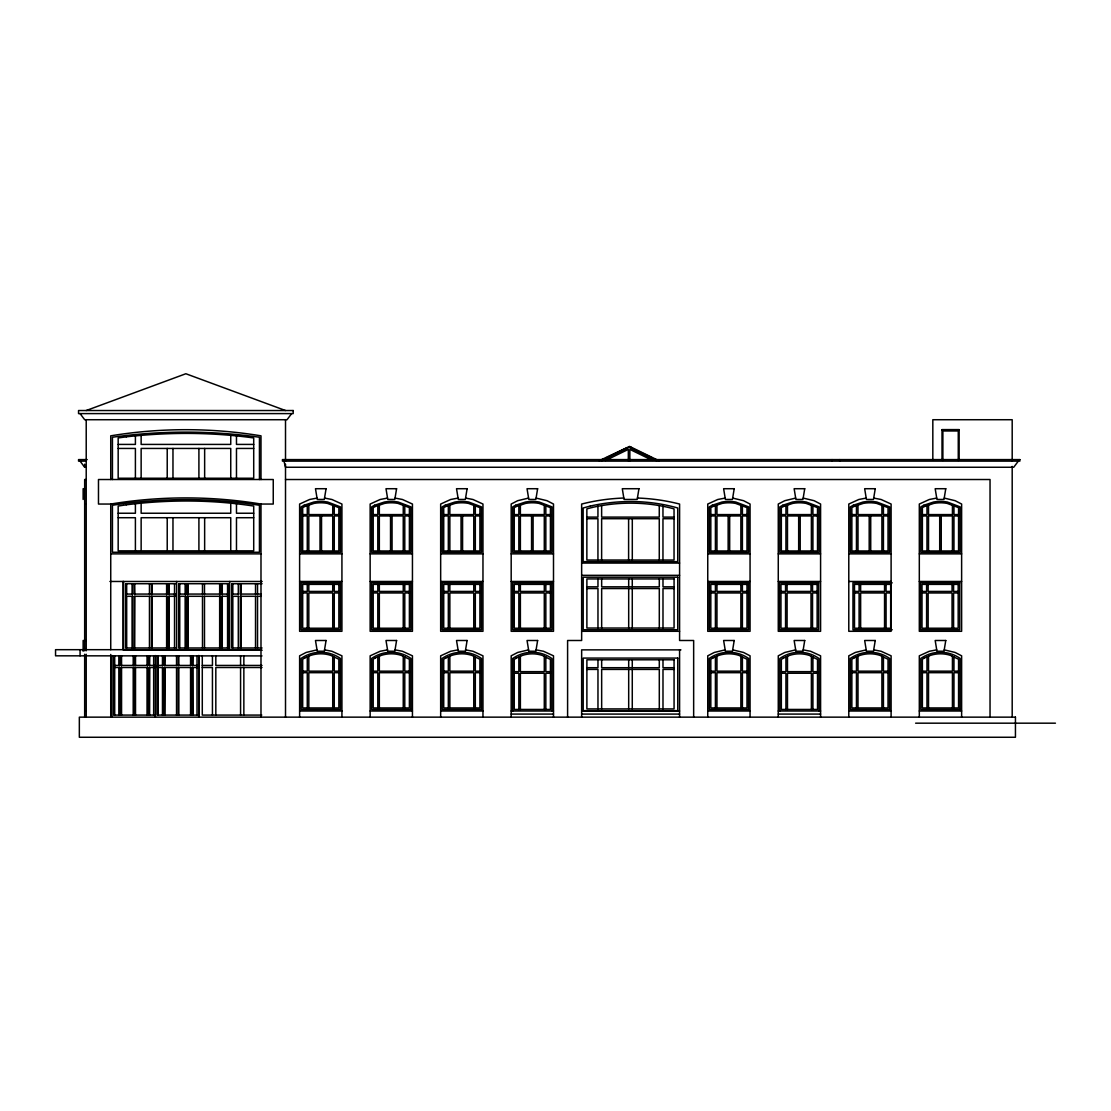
<?xml version="1.0" encoding="UTF-8"?>
<svg xmlns="http://www.w3.org/2000/svg" width="1111" height="1111" viewBox="0 0 1111 1111"><rect width="100%" height="100%" fill="white"/><g stroke="black" fill="none" stroke-linecap="round" stroke-linejoin="round"><path stroke-width="1.5" d="M630.645 448.358L631.201 447.219M653.671 459.829L654.129 458.912L657.198 460.412M291.637 413.598L287.041 419.722L84.672 419.722L80.075 413.598M1018.329 461.121L1013.718 467.259L285.513 467.259L283.985 461.121M599.246 460.69L629.534 446.4L658.934 460.69M600.982 460.412L604.051 458.912L604.509 459.829M605.731 458.107L627.201 447.677M601.537 460.704L629.09 447.33L656.643 460.704M605.578 460.454L628.326 449.399L628.326 460.662M86.214 410.528L185.856 373.74L285.513 410.528M316.996 498.089L309.622 499.492L299.623 504.047L299.623 631.298L341.924 631.298L341.924 504.047L331.925 499.492L324.551 498.089M387.517 498.089L380.143 499.492L370.144 504.047L370.144 631.298L412.445 631.298L412.445 504.047L402.446 499.492L395.072 498.089M458.038 498.089L450.663 499.492L440.664 504.047L440.664 631.298L482.966 631.298L482.966 504.047L472.967 499.492L465.592 498.089M528.558 498.089L517.67 500.7L511.185 504.047L511.185 631.298L553.5 631.298L553.5 504.047L547.001 500.7L536.113 498.089M725.136 498.089L717.762 499.492L707.749 504.047L707.749 631.298L750.064 631.298L750.064 504.047L743.578 500.7L732.677 498.089M795.657 498.089L784.769 500.7L778.269 504.047L778.269 631.298L820.585 631.298L820.585 504.047L814.099 500.7L803.211 498.089M866.177 498.089L858.803 499.492L848.79 504.047L848.79 631.298L891.105 631.298L891.105 504.047L881.106 499.492L873.732 498.089M936.698 498.089L929.324 499.492L919.311 504.047L919.311 631.298L961.626 631.298L961.626 504.047L955.141 500.7L944.253 498.089M316.996 649.866L306.108 652.463L299.623 655.823L299.623 717.15M387.517 649.866L380.143 651.268L370.144 655.823L370.144 717.15M458.038 649.866L450.663 651.268L440.664 655.823L440.664 717.15M528.558 649.866L517.67 652.463L511.185 655.823L511.185 717.15M725.136 649.866L714.248 652.463L707.749 655.823L707.749 717.15M795.657 649.866L784.769 652.463L778.269 655.823L778.269 717.15M866.177 649.866L855.289 652.463L848.79 655.823L848.79 717.15M936.698 649.866L929.324 651.268L919.311 655.823L919.311 717.15M623.826 498.061L622.382 498.089A198.605 198.605 0 0 0 581.65 504.047L581.65 640.491L567.596 640.491L567.596 717.15M942.017 429.943L959.126 429.943M118.169 444.414L135.403 444.414L135.403 435.845M253.711 444.414L236.476 444.414L236.476 435.845M118.169 448.441L135.403 448.441L135.403 478.244M253.711 448.441L236.476 448.441L236.476 478.244M87.213 459.593L78.548 459.593L78.548 461.121L86.214 461.121M80.075 461.121L84.672 467.259L86.214 467.259M86.214 479.521L84.672 479.521L84.672 650.81M285.513 479.521L990.04 479.521L990.04 717.15M84.672 488.715L83.144 488.715L83.144 499.45M84.672 504.047L86.214 504.047M110.739 504.047L98.476 504.047L98.476 479.521L273.25 479.521L273.25 504.047L260.988 504.047A463.176 463.176 0 0 0 110.739 504.047L110.739 649.685M118.169 513.24L135.403 513.24L135.403 503.714M253.711 513.24L236.476 513.24L236.476 503.714M302.678 514.587L307.275 514.587L307.275 505.38M338.869 514.587L334.258 514.587L334.258 505.38M373.199 514.587L377.809 514.587L377.809 505.38M409.39 514.587L404.779 514.587L404.779 505.38M443.72 514.587L448.33 514.587L448.33 505.38M479.91 514.587L475.314 514.587L475.314 505.38M514.24 514.587L518.851 514.587L518.851 505.38M550.431 514.587L545.834 514.587L545.834 505.38M710.818 514.587L715.415 514.587L715.415 505.38M746.995 514.587L742.398 514.587L742.398 505.38M781.339 514.587L785.935 514.587L785.935 505.38M817.515 514.587L812.919 514.587L812.919 505.38M851.859 514.587L856.456 514.587L856.456 505.38M888.036 514.587L883.439 514.587L883.439 505.38M922.38 514.587L926.977 514.587L926.977 505.38M958.571 514.587L953.96 514.587L953.96 505.38M302.678 515.948L307.275 515.948L307.275 550.973M338.869 515.948L334.258 515.948L334.258 550.973M373.199 515.948L377.809 515.948L377.809 550.973M409.39 515.948L404.779 515.948L404.779 550.973M443.72 515.948L448.33 515.948L448.33 550.973M479.91 515.948L475.314 515.948L475.314 550.973M514.24 515.948L518.851 515.948L518.851 550.973M550.431 515.948L545.834 515.948L545.834 550.973M710.818 515.948L715.415 515.948L715.415 550.973M746.995 515.948L742.398 515.948L742.398 550.973M781.339 515.948L785.935 515.948L785.935 550.973M817.515 515.948L812.919 515.948L812.919 550.973M851.859 515.948L856.456 515.948L856.456 550.973M888.036 515.948L883.439 515.948L883.439 550.973M922.38 515.948L926.977 515.948L926.977 550.973M958.571 515.948L953.96 515.948L953.96 550.973M586.858 517.101L597.94 517.101L597.94 506.227M674.044 517.101L662.961 517.101L662.961 506.227M118.169 517.712L135.403 517.712L135.403 550.848M253.711 517.712L236.476 517.712L236.476 550.848M586.858 518.712L597.94 518.712L597.94 560.027M674.044 518.712L662.961 518.712L662.961 560.027M110.739 553.875L260.988 553.875M299.623 553.875L341.924 553.875M370.144 553.875L412.445 553.875M440.664 553.875L482.966 553.875M511.185 553.875L553.5 553.875M707.749 553.875L750.064 553.875M778.269 553.875L820.585 553.875M848.79 553.875L891.105 553.875M919.311 553.875L961.626 553.875M581.65 563.069L679.585 563.069M581.65 575.331L679.585 575.331M109.92 581.47L262.154 581.47M299.623 581.47L341.924 581.47M370.144 581.47L412.445 581.47M440.664 581.47L482.966 581.47M511.185 581.47L553.5 581.47M707.749 581.47L750.064 581.47M778.269 581.47L820.585 581.47M848.79 581.47L891.105 581.47M919.311 581.47L961.626 581.47M892.216 582.844L852.97 582.844L852.97 629.756L892.216 629.756M175.455 583.719L125.654 583.719L125.654 647.977L175.455 647.977M228.491 583.719L178.69 583.719L178.69 647.977L228.491 647.977M262.071 583.719L231.713 583.719L231.713 647.977L262.071 647.977M586.886 586.83L597.968 586.83L597.968 578.928M674.071 586.83L662.989 586.83L662.989 578.928M586.886 588.552L597.968 588.552L597.968 628.048M674.071 588.552L662.989 588.552L662.989 628.048M302.678 591.427L307.275 591.427L307.275 584.372M338.869 591.427L334.258 591.427L334.258 584.372M373.199 591.427L377.809 591.427L377.809 584.372M409.39 591.427L404.779 591.427L404.779 584.372M443.72 591.427L448.33 591.427L448.33 584.372M479.91 591.427L475.314 591.427L475.314 584.372M514.24 591.427L518.851 591.427L518.851 584.372M550.431 591.427L545.834 591.427L545.834 584.372M710.818 591.427L715.415 591.427L715.415 584.372M746.995 591.427L742.398 591.427L742.398 584.372M780.964 591.427L785.56 591.427L785.56 584.372M817.14 591.427L812.544 591.427L812.544 584.372M854.498 591.427L859.095 591.427L859.095 584.372M890.675 591.427L886.078 591.427L886.078 584.372M922.005 591.427L926.602 591.427L926.602 584.372M958.182 591.427L953.585 591.427L953.585 584.372M302.678 592.968L307.275 592.968L307.275 628.229M338.869 592.968L334.258 592.968L334.258 628.229M373.199 592.968L377.809 592.968L377.809 628.229M409.39 592.968L404.779 592.968L404.779 628.229M443.72 592.968L448.33 592.968L448.33 628.229M479.91 592.968L475.314 592.968L475.314 628.229M514.24 592.968L518.851 592.968L518.851 628.229M550.431 592.968L545.834 592.968L545.834 628.229M710.818 592.968L715.415 592.968L715.415 628.229M746.995 592.968L742.398 592.968L742.398 628.229M780.964 592.968L785.56 592.968L785.56 628.229M817.14 592.968L812.544 592.968L812.544 628.229M854.498 592.968L859.095 592.968L859.095 628.229M890.675 592.968L886.078 592.968L886.078 628.229M922.005 592.968L926.602 592.968L926.602 628.229M958.182 592.968L953.585 592.968L953.585 628.229M132.778 594.066L126.015 594.066L126.015 596.301L132.778 596.301M175.455 594.066L168.691 594.066L168.691 583.719M185.995 594.066L179.052 594.066L179.052 596.301L185.995 596.301M220.381 594.066L187.328 594.066L187.328 583.719M228.491 594.066L221.728 594.066L221.728 583.719M238.851 594.066L232.088 594.066L232.088 596.301L238.851 596.301M261.321 594.066L240.365 594.066L240.365 583.719M175.455 596.301L168.691 596.301L168.691 647.977M220.381 596.301L187.328 596.301L187.328 647.977M228.491 596.301L221.728 596.301L221.728 647.977M261.321 596.301L240.365 596.301L240.365 647.977M581.65 631.298L679.585 631.298M86.214 640.491L83.144 640.491L83.144 651.227M260.988 649.685L55.55 649.685L55.55 655.823L262.002 655.907M680.918 649.866L581.65 649.866L581.65 717.15M262.154 650.227L123.585 650.227L123.585 581.47M119.794 665.433L114.058 665.433L114.058 667.503L119.794 667.503M154.665 665.433L148.93 665.433L148.93 655.907M163.136 665.433L157.387 665.433L157.387 667.503L163.136 667.503M198.008 665.433L192.259 665.433L192.259 655.907M202.285 665.433L212.437 665.433L212.437 655.907M262.002 665.433L215.826 665.433L215.826 655.907M154.665 667.503L148.93 667.503L148.93 715.081M198.008 667.503L192.259 667.503L192.259 715.081M202.285 667.503L212.437 667.503L212.437 715.081M262.002 667.503L215.826 667.503L215.826 715.081M586.886 667.711L597.968 667.711L597.968 659.795M674.071 667.711L662.989 667.711L662.989 659.795M586.886 669.419L597.968 669.419L597.968 708.915M674.071 669.419L662.989 669.419L662.989 708.915M302.678 671.155L307.275 671.155L307.275 656.712M338.869 671.155L334.258 671.155L334.258 656.712M373.199 671.155L377.809 671.155L377.809 656.712M409.39 671.155L404.779 671.155L404.779 656.712M443.72 671.155L448.33 671.155L448.33 656.712M479.91 671.155L475.314 671.155L475.314 656.712M710.818 671.155L715.415 671.155L715.415 656.712M746.995 671.155L742.398 671.155L742.398 656.712M851.859 671.155L856.456 671.155L856.456 656.712M888.036 671.155L883.439 671.155L883.439 656.712M922.38 671.155L926.977 671.155L926.977 656.712M958.571 671.155L953.96 671.155L953.96 656.712M514.24 671.655L518.851 671.655L518.851 656.823M550.431 671.655L545.834 671.655L545.834 656.823M781.339 671.655L785.935 671.655L785.935 656.823M817.515 671.655L812.919 671.655L812.919 656.823M302.678 672.683L307.275 672.683L307.275 707.943M338.869 672.683L334.258 672.683L334.258 707.943M373.199 672.683L377.809 672.683L377.809 707.943M409.39 672.683L404.779 672.683L404.779 707.943M443.72 672.683L448.33 672.683L448.33 707.943M479.91 672.683L475.314 672.683L475.314 707.943M710.818 672.683L715.415 672.683L715.415 707.943M746.995 672.683L742.398 672.683L742.398 707.943M851.859 672.683L856.456 672.683L856.456 707.943M888.036 672.683L883.439 672.683L883.439 707.943M922.38 672.683L926.977 672.683L926.977 707.943M958.571 672.683L953.96 672.683L953.96 707.943M514.24 673.238L518.851 673.238L518.851 709.443M550.431 673.238L545.834 673.238L545.834 709.443M781.339 673.238L785.935 673.238L785.935 709.443M817.515 673.238L812.919 673.238L812.919 709.443M84.672 711.012L86.214 711.012M299.623 711.012L341.924 711.012M370.144 711.012L412.445 711.012M440.664 711.012L482.966 711.012M511.185 711.012L553.5 711.012M581.65 711.012L679.585 711.012M707.749 711.012L750.064 711.012M778.269 711.012L820.585 711.012M848.79 711.012L891.105 711.012M919.311 711.012L961.626 711.012M511.185 714.081L553.5 714.081M581.65 714.081L679.585 714.081M778.269 714.081L820.585 714.081M154.498 715.081L113.725 715.081L113.725 655.907M197.841 715.081L157.054 715.081L157.054 655.907M261.793 715.081L202.285 715.081L202.285 655.907M915.617 723.178L1055.45 723.178M637.422 498.061L638.867 498.089A198.605 198.605 0 0 1 679.599 504.047L679.585 640.491L693.653 640.491L693.653 717.15M944.253 649.866L955.141 652.463L961.626 655.823L961.626 717.15M873.732 649.866L881.106 651.268L891.105 655.823L891.105 717.15M803.211 649.866L810.586 651.268L820.585 655.823L820.585 717.15M732.677 649.866L743.578 652.463L750.064 655.823L750.064 717.15M536.113 649.866L543.487 651.268L553.5 655.823L553.5 717.15M465.592 649.866L472.967 651.268L482.966 655.823L482.966 717.15M395.072 649.866L402.446 651.268L412.445 655.823L412.445 717.15M324.551 649.866L331.925 651.268L341.924 655.823L341.924 717.15M630.979 447.677L652.449 458.107M652.435 460.371L629.854 449.399L629.854 460.662M1012.19 461.232L1012.19 419.722L932.823 419.722L932.823 459.593M1012.19 466.412L1012.19 717.15M959.126 460.121L959.126 429.596L942.017 429.596L942.017 460.121M958.265 460.44L958.265 430.971L942.878 430.971L942.878 460.44M952.433 504.811L952.433 514.587L928.518 514.587L928.518 504.811M952.433 550.973L952.433 515.948L928.518 515.948L928.518 550.973M952.433 656.073L952.433 671.155L928.518 671.155L928.518 656.073M952.433 707.943L952.433 672.683L928.518 672.683L928.518 707.943M952.058 584.372L952.058 591.427L928.143 591.427L928.143 584.372M952.058 628.229L952.058 592.968L928.143 592.968L928.143 628.229M941.239 515.948L941.239 550.973M939.712 515.948L939.712 550.973M884.55 584.372L884.55 591.427L860.636 591.427L860.636 584.372M884.55 628.229L884.55 592.968L860.636 592.968L860.636 628.229M881.912 504.811L881.912 514.587L857.998 514.587L857.998 504.811M881.912 550.973L881.912 515.948L857.998 515.948L857.998 550.973M881.912 656.073L881.912 671.155L857.998 671.155L857.998 656.073M881.912 707.943L881.912 672.683L857.998 672.683L857.998 707.943M870.718 515.948L870.718 550.973M869.191 515.948L869.191 550.973M839.708 459.593L839.708 461.121M832.042 459.593L832.042 461.121M819.057 711.012L819.057 658.559A33.83 33.83 0 0 0 779.797 658.531L779.811 711.012M811.391 504.811L811.391 514.587L787.477 514.587L787.477 504.811M811.391 550.973L811.391 515.948L787.477 515.948L787.477 550.973M811.391 656.184L811.391 671.655L787.477 671.655L787.477 656.184M811.391 709.443L811.391 673.238L787.477 673.238L787.477 709.443M811.016 584.372L811.016 591.427L787.088 591.427L787.088 584.372M811.016 628.229L811.016 592.968L787.088 592.968L787.088 628.229M800.198 515.948L800.198 550.973M798.67 515.948L798.67 550.973M740.87 504.811L740.87 514.587L716.956 514.587L716.956 504.811M740.87 550.973L740.87 515.948L716.956 515.948L716.956 550.973M740.87 584.372L740.87 591.427L716.956 591.427L716.956 584.372M740.87 628.229L740.87 592.968L716.956 592.968L716.956 628.229M740.87 656.073L740.87 671.155L716.956 671.155L716.956 656.073M740.87 707.943L740.87 672.683L716.956 672.683L716.956 707.943M729.677 515.948L729.677 550.973M728.149 515.948L728.149 550.973M679.585 649.866L679.585 717.15M659.267 505.561L659.267 517.101L601.634 517.101L601.634 505.561M659.267 560.027L659.267 518.712L601.634 518.712L601.634 560.027M659.295 578.928L659.295 586.83L601.662 586.83L601.662 578.928M659.295 628.048L659.295 588.552L601.662 588.552L601.662 628.048M659.295 659.795L659.295 667.711L601.662 667.711L601.662 659.795M659.295 708.915L659.295 669.419L601.662 669.419L601.662 708.915M632.298 518.712L632.298 560.027M632.27 578.928L632.27 586.83M632.27 588.552L632.27 628.048M632.27 659.795L632.27 667.711M632.27 669.419L632.27 708.915M628.604 518.712L628.604 560.027M628.687 578.928L628.687 586.83M628.687 588.552L628.687 628.048M628.687 659.795L628.687 667.711M628.687 669.419L628.687 708.915M551.959 711.012L551.959 658.559A33.83 33.83 0 0 0 512.699 658.531M544.293 504.811L544.293 514.587L520.379 514.587L520.379 504.811M544.293 550.973L544.293 515.948L520.379 515.948L520.379 550.973M544.293 584.372L544.293 591.427L520.379 591.427L520.379 584.372M544.293 628.229L544.293 592.968L520.379 592.968L520.379 628.229M544.293 656.184L544.293 671.655L520.379 671.655L520.379 656.184M544.293 709.443L544.293 673.238L520.379 673.238L520.379 709.443M533.099 515.948L533.099 550.973M531.572 515.948L531.572 550.973M512.713 658.559L512.713 711.012M473.772 504.811L473.772 514.587L449.858 514.587L449.858 504.811M473.772 550.973L473.772 515.948L449.858 515.948L449.858 550.973M473.772 584.372L473.772 591.427L449.858 591.427L449.858 584.372M473.772 628.229L473.772 592.968L449.858 592.968L449.858 628.229M473.772 656.073L473.772 671.155L449.858 671.155L449.858 656.073M473.772 707.943L473.772 672.683L449.858 672.683L449.858 707.943M462.579 515.948L462.579 550.973M461.051 515.948L461.051 550.973M403.251 504.811L403.251 514.587L379.337 514.587L379.337 504.811M403.251 550.973L403.251 515.948L379.337 515.948L379.337 550.973M403.251 584.372L403.251 591.427L379.337 591.427L379.337 584.372M403.251 628.229L403.251 592.968L379.337 592.968L379.337 628.229M403.251 656.073L403.251 671.155L379.337 671.155L379.337 656.073M403.251 707.943L403.251 672.683L379.337 672.683L379.337 707.943M392.058 515.948L392.058 550.973M390.53 515.948L390.53 550.973M332.731 504.811L332.731 514.587L308.816 514.587L308.816 504.811M332.731 550.973L332.731 515.948L308.816 515.948L308.816 550.973M332.731 584.372L332.731 591.427L308.816 591.427L308.816 584.372M332.731 628.229L332.731 592.968L308.816 592.968L308.816 628.229M332.731 656.073L332.731 671.155L308.816 671.155L308.816 656.073M332.731 707.943L332.731 672.683L308.816 672.683L308.816 707.943M321.537 515.948L321.537 550.973M320.01 515.948L320.01 550.973M285.513 419.722L285.513 461.121M285.513 464.19L285.513 717.15M260.988 479.521L260.988 435.831A463.176 463.176 0 0 0 110.739 435.831L110.739 479.521M260.988 504.047L260.988 717.15M259.446 479.521L259.446 437.234C210.784 430.415 161.095 430.415 112.433 437.234L112.433 479.521M257.53 583.719L257.53 594.066M257.53 596.301L257.53 647.977M255.53 583.719L255.53 594.066M255.53 596.301L255.53 647.977M243.851 655.907L243.851 665.433M243.851 667.503L243.851 715.081M241.101 583.719L241.101 594.066M241.101 596.301L241.101 647.977M240.92 583.719L240.92 594.066M240.92 596.301L240.92 647.977M240.74 583.719L240.74 594.066M240.74 596.301L240.74 647.977M240.573 655.907L240.573 665.433M240.573 667.503L240.573 715.081M238.296 583.719L238.296 594.066M238.296 596.301L238.296 647.977M232.63 583.719L232.63 594.066M232.63 596.301L232.63 647.977M232.449 583.719L232.449 594.066M232.449 596.301L232.449 647.977M230.741 435.318L230.741 444.414L141.139 444.414L141.139 435.318M230.741 478.244L230.741 448.441L141.139 448.441L141.139 478.244M230.741 503.13L230.741 513.24L141.139 513.24L141.139 503.13M230.741 550.848L230.741 517.712L141.139 517.712L141.139 550.848M229.644 581.47L229.644 650.227M228.31 583.719L228.31 594.066M228.31 596.301L228.31 647.977M227.936 594.066L227.936 596.301M227.574 583.719L227.574 647.977M222.269 583.719L222.269 594.066M222.269 596.301L222.269 647.977M222.089 583.719L222.089 594.066M222.089 596.301L222.089 647.977M220.2 583.719L220.2 594.066M220.2 596.301L220.2 647.977M220.02 583.719L220.02 594.066M220.02 596.301L220.02 647.977M219.659 583.719L219.659 594.066M219.659 596.301L219.659 647.977M204.646 448.441L204.646 478.244M204.646 517.712L204.646 550.848M204.493 583.719L204.493 594.066M204.493 596.301L204.493 647.977M202.494 583.719L202.494 594.066M202.494 596.301L202.494 647.977M198.911 448.441L198.911 478.244M198.911 517.712L198.911 550.848M198.911 655.546L198.911 717.15M198.702 655.546L198.702 717.15M197.341 665.433L197.341 667.503M197.008 655.907L197.008 715.081M192.925 655.907L192.758 665.433M192.758 667.503L192.925 715.081M192.592 655.907L192.592 665.433M192.592 667.503L192.592 715.081M191.231 655.907L191.231 665.433L164.164 665.433L164.164 655.907M191.231 715.081L191.231 667.503L164.164 667.503L164.164 715.081M191.064 655.907L190.898 665.433M191.064 667.503L190.898 715.081M190.564 655.907L190.564 665.433M190.564 667.503L190.564 715.081M187.884 583.719L187.884 594.066M187.884 596.301L187.884 647.977M187.703 583.719L187.703 594.066M187.703 596.301L187.703 647.977M185.815 583.719L185.815 594.066M185.815 596.301L185.815 647.977M185.634 583.719L185.634 594.066M185.634 596.301L185.634 647.977M185.259 583.719L185.259 594.066M185.259 596.301L185.259 647.977M179.593 583.719L179.593 594.066M179.593 596.301L179.593 647.977M179.413 583.719L179.413 594.066M179.413 596.301L179.413 647.977M178.843 655.907L178.843 665.433M178.843 667.503L178.843 715.081M178.177 655.907L178.177 665.433M178.177 667.503L178.177 715.081M176.607 581.47L176.607 650.227M176.538 655.907L176.538 665.433M176.538 667.503L176.538 715.081M174.899 594.066L174.899 596.301M174.538 583.719L174.538 647.977M172.969 448.441L172.969 478.244M172.969 517.712L172.969 550.848M169.233 583.719L169.233 594.066M169.233 596.301L169.233 647.977M169.053 583.719L169.053 594.066M169.053 596.301L169.053 647.977M167.219 448.441L167.219 478.244M167.219 517.712L167.219 550.848M167.164 583.719L167.164 594.066L134.306 594.066L134.306 583.719M167.164 647.977L167.164 596.301L134.306 596.301L134.306 647.977M166.983 583.719L166.983 594.066M166.983 596.301L166.983 647.977M166.622 583.719L166.622 594.066M166.622 596.301L166.622 647.977M164.831 665.433L164.831 655.907L164.497 665.433M164.831 715.081L164.831 667.503L164.497 715.081M162.803 655.907L162.803 665.433M162.803 667.503L162.803 715.081M162.47 655.907L162.47 665.433M162.47 667.503L162.47 715.081M157.887 655.907L157.887 715.081M157.72 655.907L157.72 665.433M157.72 667.503L157.72 715.081M155.359 655.546L155.359 717.15M153.998 665.433L153.998 667.503M153.665 655.907L153.665 715.081M152.193 583.719L152.193 594.066M152.193 596.301L152.193 647.977M151.457 583.719L151.457 594.066M151.457 596.301L151.457 647.977M149.457 583.719L149.457 594.066M149.457 596.301L149.457 647.977M149.596 655.907L149.596 665.433M149.596 667.503L149.596 715.081M149.429 655.907L149.263 665.433M149.429 667.503L149.263 715.081M147.902 655.907L147.902 665.433L120.821 665.433L120.821 655.907M147.902 715.081L147.902 667.503L120.821 667.503L120.821 715.081M147.735 655.907L147.735 665.433M147.735 667.503L147.735 715.081M147.569 655.907L147.569 665.433M147.569 667.503L147.569 715.081M147.235 655.907L147.235 665.433M147.235 667.503L147.235 715.081M135.514 655.907L135.514 665.433M135.514 667.503L135.514 715.081M134.667 583.719L134.848 594.066M134.848 596.301L134.667 647.977M134.848 655.907L134.848 665.433M134.848 667.503L134.848 715.081M133.875 655.907L133.875 665.433M133.875 667.503L133.875 715.081M133.209 655.907L133.209 665.433M133.209 667.503L133.209 715.081M132.598 583.719L132.598 594.066M132.598 596.301L132.598 647.977M132.223 583.719L132.223 594.066M132.223 596.301L132.223 647.977M126.557 583.719L126.557 594.066M126.557 596.301L126.557 647.977M126.376 583.719L126.376 594.066M126.376 596.301L126.376 647.977M123.002 581.47L123.002 649.685M121.488 655.907L121.488 665.433M121.488 667.503L121.488 715.081M121.321 655.907L121.321 665.433M121.321 667.503L121.321 715.081M121.155 655.907L121.155 665.433M121.155 667.503L121.155 715.081M119.46 655.907L119.46 665.433M119.46 667.503L119.46 715.081M119.127 655.907L119.127 665.433M119.127 667.503L119.127 715.081M114.725 665.433L114.725 667.503M114.558 655.907L114.558 665.433M114.558 667.503L114.558 715.081M114.391 655.907L114.391 665.433M114.391 667.503L114.391 715.081M112.03 655.546L112.03 717.15M110.739 654.448L110.739 717.15M86.214 419.722L86.214 650.81M86.214 654.254L86.214 717.15M84.672 464.19L84.672 467.259M84.672 654.254L84.672 717.15M80.075 649.685L80.075 655.823M326.065 488.715L324.301 499.45L317.246 499.45L315.482 488.715L326.065 488.715M326.065 640.491L324.301 651.227L317.246 651.227L315.482 640.491L326.065 640.491M396.585 488.715L394.822 499.45L387.767 499.45L386.003 488.715L396.585 488.715M396.585 640.491L394.822 651.227L387.767 651.227L386.003 640.491L396.585 640.491M467.106 488.715L465.342 499.45L458.287 499.45L456.524 488.715L467.106 488.715M467.106 640.491L465.342 651.227L458.287 651.227L456.524 640.491L467.106 640.491M537.627 488.715L535.863 499.45L528.808 499.45L527.045 488.715L537.627 488.715M537.627 640.491L535.863 651.227L528.808 651.227L527.045 640.491L537.627 640.491M638.95 488.715L637.186 499.45L624.049 499.45L622.299 488.715L638.95 488.715M734.204 488.715L732.441 499.45L725.386 499.45L723.622 488.715L734.204 488.715M734.204 640.491L732.441 651.227L725.386 651.227L723.622 640.491L734.204 640.491M804.725 488.715L802.961 499.45L795.907 499.45L794.143 488.715L804.725 488.715M804.725 640.491L802.961 651.227L795.907 651.227L794.143 640.491L804.725 640.491M875.246 488.715L873.482 499.45L866.427 499.45L864.664 488.715L875.246 488.715M875.246 640.491L873.482 651.227L866.427 651.227L864.664 640.491L875.246 640.491M945.767 488.715L944.003 499.45L936.948 499.45L935.184 488.715L945.767 488.715M945.767 640.491L944.003 651.227L936.948 651.227L935.184 640.491L945.767 640.491M516.407 658.045L514.24 659.434L514.24 709.443L550.431 709.443L550.431 659.434L542.154 655.365A32.122 32.122 0 0 0 522.517 655.365L516.407 658.045M783.505 658.045L781.339 659.434L781.339 709.443L817.515 709.443L817.515 659.434L809.252 655.365A32.122 32.122 0 0 0 789.615 655.365L783.505 658.045M304.845 657.893L302.678 659.24L302.678 707.943L338.869 707.943L338.869 659.24L330.592 655.296A32.927 32.927 0 0 0 310.955 655.296L304.845 657.893M375.365 657.893L373.199 659.24L373.199 707.943L409.39 707.943L409.39 659.24L401.113 655.296A32.927 32.927 0 0 0 381.476 655.296L375.365 657.893M445.886 657.893L443.72 659.24L443.72 707.943L479.91 707.943L479.91 659.24L471.633 655.296A32.927 32.927 0 0 0 451.996 655.296L445.886 657.893M712.984 657.893L710.818 659.24L710.818 707.943L746.995 707.943L746.995 659.24L738.732 655.296A32.927 32.927 0 0 0 719.081 655.296L712.984 657.893M854.026 657.893L851.859 659.24L851.859 707.943L888.036 707.943L888.036 659.24L879.773 655.296A32.927 32.927 0 0 0 860.136 655.296L854.026 657.893M924.546 657.893L922.38 659.24L922.38 707.943L958.571 707.943L958.571 659.24L950.294 655.296A32.927 32.927 0 0 0 930.657 655.296L924.546 657.893M304.108 505.241L301.15 506.866L301.15 552.334L340.397 552.334L340.397 506.866L327.689 502.033A38.621 38.621 0 0 0 313.857 502.033L304.108 505.241M304.845 506.435L302.678 507.63L302.678 550.973L338.869 550.973L338.869 507.63L327.37 503.366A36.899 36.899 0 0 0 314.163 503.366L304.845 506.435M374.629 505.241L371.671 506.866L371.671 552.334L410.917 552.334L410.917 506.866L398.21 502.033A38.621 38.621 0 0 0 384.378 502.033L374.629 505.241M375.365 506.435L373.199 507.63L373.199 550.973L409.39 550.973L409.39 507.63L397.905 503.366A36.899 36.899 0 0 0 384.684 503.366L375.365 506.435M445.15 505.241L442.192 506.866L442.192 552.334L481.438 552.334L481.438 506.866L468.731 502.033A38.621 38.621 0 0 0 454.899 502.033L445.15 505.241M445.886 506.435L443.72 507.63L443.72 550.973L479.91 550.973L479.91 507.63L468.425 503.366A36.899 36.899 0 0 0 455.218 503.366L445.886 506.435M515.671 505.241L512.713 506.866L512.713 552.334L551.959 552.334L551.959 506.866L539.252 502.033A38.621 38.621 0 0 0 525.42 502.033L515.671 505.241M516.407 506.435L514.24 507.63L514.24 550.973L550.431 550.973L550.431 507.63L538.946 503.366A36.899 36.899 0 0 0 525.739 503.366L516.407 506.435M712.234 505.241L709.29 506.866L709.29 552.334L748.536 552.334L748.536 506.866L735.815 502.033A38.621 38.621 0 0 0 721.997 502.033L712.234 505.241M712.984 506.435L710.818 507.63L710.818 550.973L746.995 550.973L746.995 507.63L735.51 503.366A36.899 36.899 0 0 0 722.303 503.366L712.984 506.435M782.769 505.241L779.811 506.866L779.811 552.334L819.057 552.334L819.057 506.866L806.336 502.033A38.621 38.621 0 0 0 792.518 502.033L782.769 505.241M783.505 506.435L781.339 507.63L781.339 550.973L817.515 550.973L817.515 507.63L806.03 503.366A36.899 36.899 0 0 0 792.823 503.366L783.505 506.435M853.29 505.241L850.332 506.866L850.332 552.334L889.578 552.334L889.578 506.866L876.871 502.033A38.621 38.621 0 0 0 863.039 502.033L853.29 505.241M854.026 506.435L851.859 507.63L851.859 550.973L888.036 550.973L888.036 507.63L876.551 503.366A36.899 36.899 0 0 0 863.344 503.366L854.026 506.435M923.81 505.241L920.852 506.866L920.852 552.334L960.098 552.334L960.098 506.866L947.391 502.033A38.621 38.621 0 0 0 933.559 502.033L923.81 505.241M924.546 506.435L922.38 507.63L922.38 550.973L958.571 550.973L958.571 507.63L947.072 503.366A36.899 36.899 0 0 0 933.865 503.366L924.546 506.435M590.274 506.06L583.15 507.991L583.15 561.638L677.738 561.638L677.738 507.991C649.393 499.922 618.98 499.575 590.274 506.06M592.066 507.477L586.858 508.88L586.858 560.027L674.044 560.027L674.044 508.88C647.421 501.589 618.952 501.408 592.066 507.477M123.502 503.575L112.433 505.255L112.433 552.264L259.446 552.264L259.446 505.255C214.534 498.145 168.58 497.909 123.502 503.575M126.279 504.811L118.169 506.047L118.169 550.848L253.711 550.848L253.711 506.047C211.59 499.603 168.525 499.506 126.279 504.811M126.279 436.831L118.169 437.942L118.169 478.244L253.711 478.244L253.711 437.942C211.521 432.151 168.58 432.054 126.279 436.831M293.179 410.528L78.548 410.528L78.548 413.598L293.179 413.598L293.179 410.528M1019.856 459.593L282.444 459.593L282.444 461.121L1019.856 461.121L1019.856 459.593M677.766 577.206L583.192 577.206L583.192 629.756L677.766 629.756L677.766 577.206M674.071 578.928L586.886 578.928L586.886 628.048L674.071 628.048L674.071 578.928M340.397 582.844L301.15 582.844L301.15 629.756L340.397 629.756L340.397 582.844M410.917 582.844L371.671 582.844L371.671 629.756L410.917 629.756L410.917 582.844M481.438 582.844L442.192 582.844L442.192 629.756L481.438 629.756L481.438 582.844M551.959 582.844L512.713 582.844L512.713 629.756L551.959 629.756L551.959 582.844M748.536 582.844L709.29 582.844L709.29 629.756L748.536 629.756L748.536 582.844M818.682 582.844L779.422 582.844L779.422 629.756L818.682 629.756L818.682 582.844M959.723 582.844L920.477 582.844L920.477 629.756L959.723 629.756L959.723 582.844M338.869 584.372L302.678 584.372L302.678 628.229L338.869 628.229L338.869 584.372M409.39 584.372L373.199 584.372L373.199 628.229L409.39 628.229L409.39 584.372M479.91 584.372L443.72 584.372L443.72 628.229L479.91 628.229L479.91 584.372M550.431 584.372L514.24 584.372L514.24 628.229L550.431 628.229L550.431 584.372M746.995 584.372L710.818 584.372L710.818 628.229L746.995 628.229L746.995 584.372M817.14 584.372L780.964 584.372L780.964 628.229L817.14 628.229L817.14 584.372M890.675 584.372L854.498 584.372L854.498 628.229L890.675 628.229L890.675 584.372M958.182 584.372L922.005 584.372L922.005 628.229L958.182 628.229L958.182 584.372M677.766 658.087L583.192 658.087L583.192 710.637L677.766 710.637L677.766 658.087M674.071 659.795L586.886 659.795L586.886 708.915L674.071 708.915L674.071 659.795M340.397 709.485L301.15 709.485L301.15 658.392A34.469 34.469 0 0 1 340.397 658.392L340.397 709.485M410.917 709.485L371.671 709.485L371.671 658.392A34.469 34.469 0 0 1 410.917 658.392L410.917 709.485M481.438 709.485L442.192 709.485L442.192 658.392A34.469 34.469 0 0 1 481.438 658.392L481.438 709.485M748.536 709.485L709.29 709.485L709.29 658.392A34.469 34.469 0 0 1 748.536 658.392L748.536 709.485M889.578 709.485L850.332 709.485L850.332 658.392A34.469 34.469 0 0 1 889.578 658.392L889.578 709.485M960.098 709.485L920.852 709.485L920.852 658.392A34.469 34.469 0 0 1 960.098 658.392L960.098 709.485M1015.44 717.15L79.339 717.15L79.339 737.26L1015.44 737.26L1015.44 717.15"/></g></svg>
